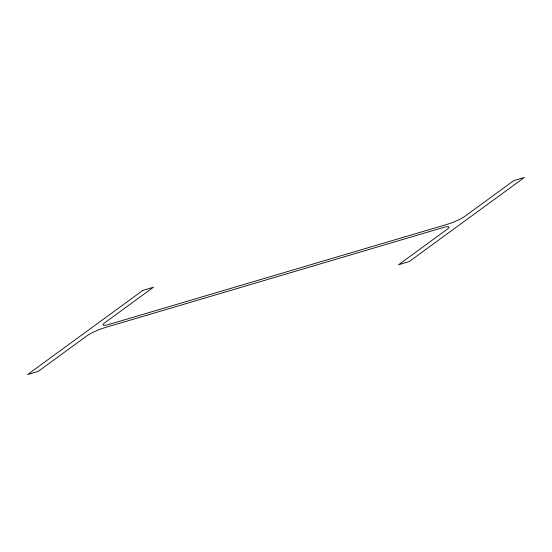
<?xml version="1.0" encoding="UTF-8"?>
<svg xmlns="http://www.w3.org/2000/svg" width="552" height="552" viewBox="0 0 552 552"><rect width="100%" height="100%" fill="white"/><g stroke="black" fill="none" stroke-linecap="round" stroke-linejoin="round"><path stroke-width="0.83" d="M142.802 290.4L27.6 374.539L38.212 371.399L86.657 336.016A14.097 2.325 -23.3 0 1 104.535 327.75L442.842 227.624A14.097 2.325 -23.3 0 1 447.023 229.363L398.578 264.746L409.198 261.6L524.4 177.461L513.788 180.601L465.343 215.984A14.097 2.325 -23.3 0 1 447.465 224.25L109.158 324.376A14.097 2.325 -23.3 0 1 104.977 322.637L153.421 287.254L142.802 290.4"/></g></svg>
